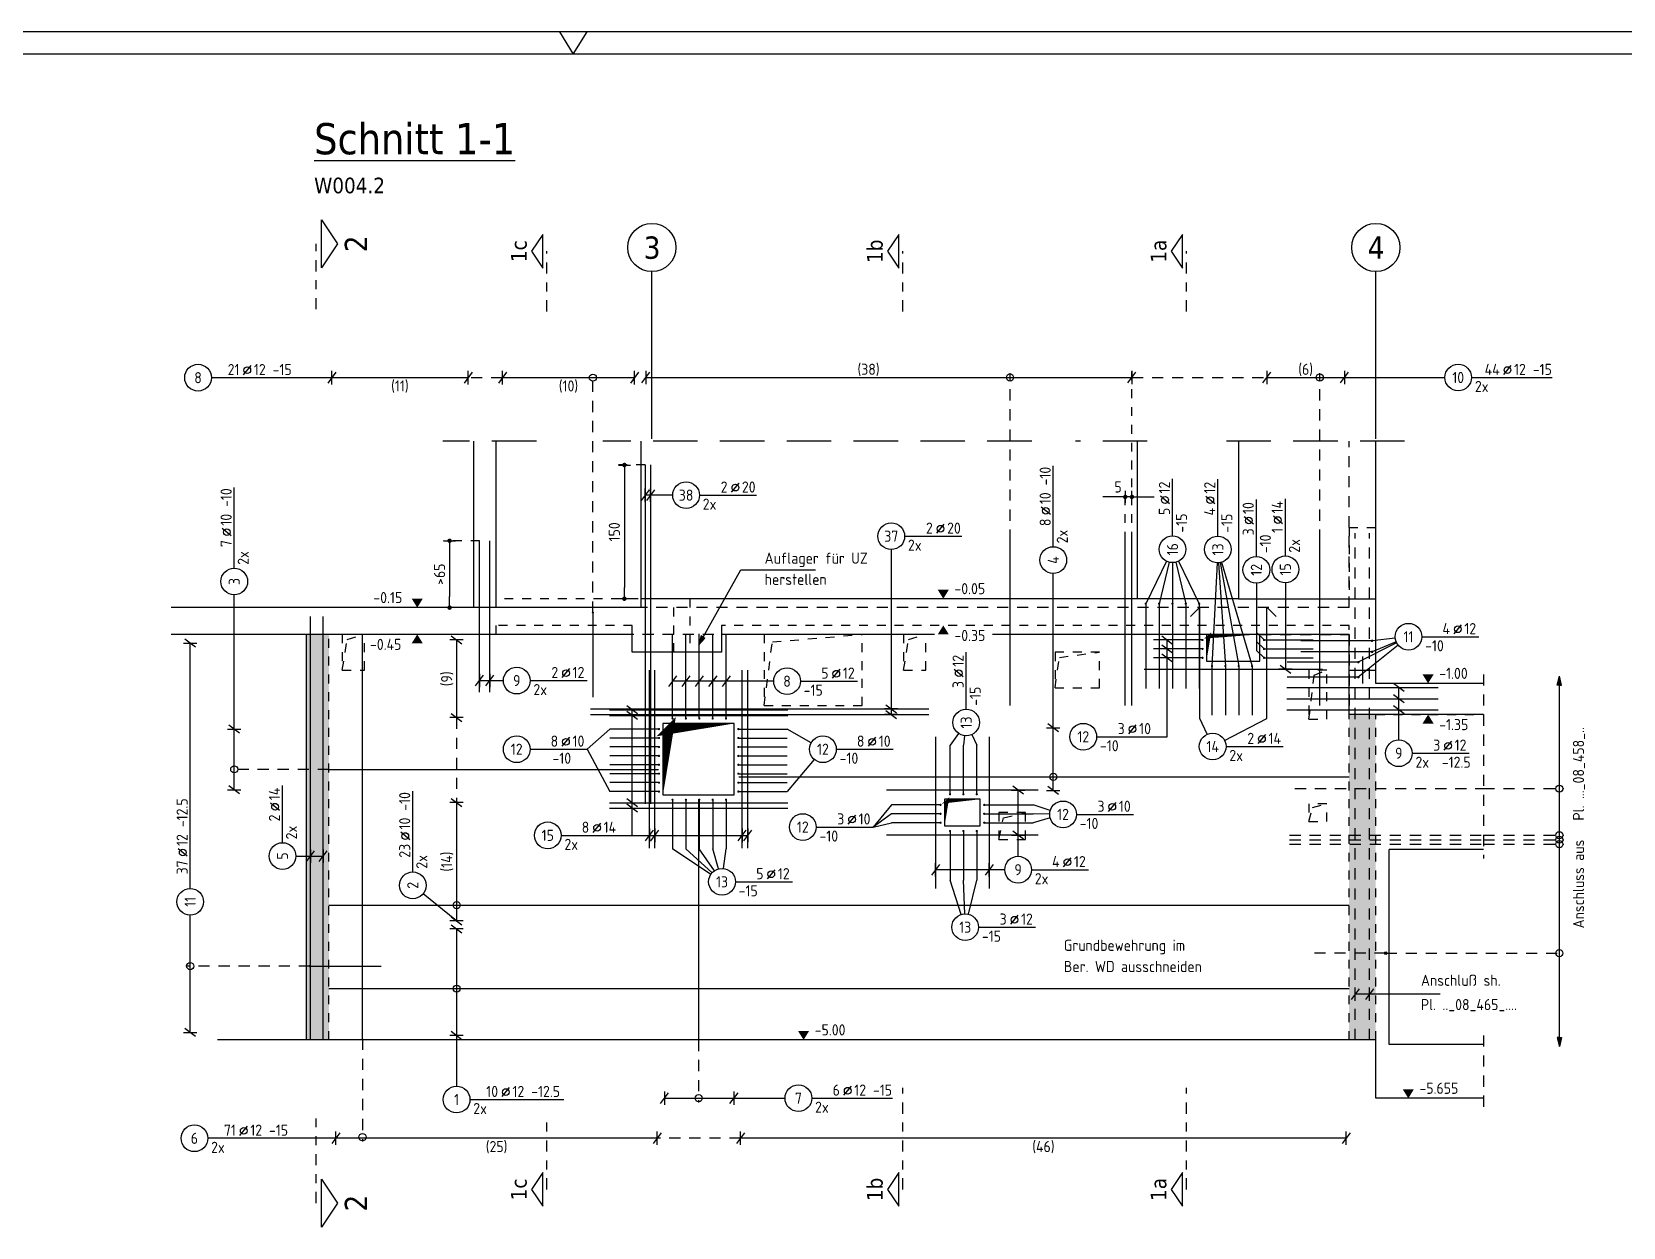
# Model space of a CAD drawing. Extents: x 40 to 141, y 46 to 89.
# Drawn here: x 63.6 to 81.46, y 74.69 to 88.1 of the extents above; entities that cross this region are included whole.
import ezdxf
from ezdxf.enums import TextEntityAlignment as Align

# ---------------------------------------------------------------- set-up
doc = ezdxf.new("R2010")
doc.units = 0
doc.header["$LTSCALE"] = 0.5
for name, pattern in [('AUSGEZOGEN', [1000.01, 1000, 0.01]), ('DASHDOTSMALL', [1.05, 0.5, -0.25, 0.05, -0.25]), ('DASHEDX2', [1.5, 1, -0.5]), ('DOT', [0.175, 0.05, -0.125]), ('HIDDEN', [0.375, 0.25, -0.125]), ('HIDDEN2', [0.187, 0.125, -0.062]), ('HIDDEN4', [0.12, 0.02, -0.1]), ('PUNKT', [0.175, 0.05, -0.125]), ('STRICHPUNKT2', [0.55, 0.25, -0.125, 0.05, -0.125]), ('VERDECKT', [0.375, 0.25, -0.125])]:
    doc.linetypes.add(name, pattern=pattern)
for name, color, linetype in [('ACHSEN', 7, 'Continuous'), ('AFB', 7, 'Continuous'), ('AFU', 7, 'Continuous'), ('BETON', 7, 'Continuous'), ('DRUEBER', 7, 'Continuous'), ('grau_dunkel', 7, 'Continuous'), ('grau_mittel', 7, 'Continuous'), ('HILFE', 7, 'Continuous'), ('koten', 7, 'Continuous'), ('MASSE', 7, 'Continuous'), ('RAHMEN', 7, 'Continuous'), ('RND', 7, 'Continuous'), ('SCHNITTE', 7, 'Continuous'), ('SFP_Achsen', 7, 'Continuous'), ('TEXT', 7, 'Continuous'), ('VERDECKT', 7, 'Continuous'), ('WBZ', 7, 'Continuous')]:
    doc.layers.add(name, color=color, linetype=linetype)
doc.styles.add('helv', font='tahoma.ttf')
doc.styles.add('txt', font='isocp.shx')
doc.linetypes.add('AFU_50K', pattern='A,0.15,["/",Standard,S=0.2,R=0,X=-0.01,Y=-0.1],0.07,["/",Standard,S=0.2,R=0,X=-0.01,Y=-0.1],0.15', length=0.37)
doc.linetypes.add('AFU_50L', pattern='A,0.75,["/",Standard,S=0.2,R=0,X=-0.01,Y=-0.1],0.07,["/",Standard,S=0.2,R=0,X=-0.01,Y=-0.1],0.75', length=1.57)
doc.linetypes.add('AFU_50M', pattern='A,0.45,["/",Standard,S=0.2,R=0,X=-0.01,Y=-0.1],0.07,["/",Standard,S=0.2,R=0,X=-0.01,Y=-0.1],0.45', length=0.97)
doc.dimstyles.new('DOT_I', dxfattribs={"dimscale": 0.5, "dimtxt": 0.25, "dimasz": 0.25, "dimexe": 0.1, "dimexo": 0.3, "dimgap": 0.1, "dimtad": 1, "dimdec": 3, "dimzin": 3, "dimtxsty": 'txt', "dimblk": 'DOT', "dimblk1": 'DOT', "dimblk2": 'DOT', "dimsah": 1, "dimcen": 0.1, "dimse1": 1, "dimse2": 1, "dimazin": 0, "dimtfac": 1, "dimtdec": 4, "dimtix": 1, "dimtmove": 2, "dimatfit": 3, "dimfxl": 0, "dimtvp": 1, "dimtolj": 1, "dimtzin": 0, "dimarcsym": 0})

# ---------------------------------------------------------------- blocks, each defined once
blk = doc.blocks.new('DINA0')
at = {"layer": 'RAHMEN'}
blk.add_line((118.9, 84.1), (0, 84.1), dxfattribs=at)
at = {"layer": 'RAHMEN', "color": 7, "linetype": 'Continuous'}
for p, q in [((59.14, 84.1), (59.45, 83.6)), ((59.45, 83.6), (59.76, 84.1))]:
    blk.add_line(p, q, dxfattribs=at)
at = {"layer": 'RAHMEN', "color": 5}
blk.add_line((118.4, 83.6), (2, 83.6), dxfattribs=at)
blk = doc.blocks.new('OKRD_O')
at = {"color": 0, "linetype": 'ByBlock'}
blk.add_solid([(-0.125, 0.202), (0.125, 0.202), (0, 0)], dxfattribs=at)
at = {"color": 0, "linetype": 'ByBlock', "style": 'txt'}
blk.add_attdef('OKRD', (0.25, 0.1), '', height=0.25, dxfattribs=at)
blk = doc.blocks.new('OKRD_U')
at = {"color": 0, "linetype": 'ByBlock'}
blk.add_solid([(-0.125, -0.202), (0.125, -0.202), (0, 0)], dxfattribs=at)
at = {"color": 0, "linetype": 'ByBlock', "style": 'txt'}
blk.add_attdef('OKRD', (0.25, -0.35), '', height=0.25, dxfattribs=at)
blk = doc.blocks.new('lei_gre')
at = {"layer": 'RND', "color": 7, "linetype": 'Continuous'}
for p, q in [((-0.09, -0.12), (0.09, 0.12)), ((0, 0.15), (0, -0.15))]:
    blk.add_line(p, q, dxfattribs=at)
blk = doc.blocks.new('Pfeillinie')
at = {"layer": 'TEXT', "linetype": 'Continuous'}
blk.add_hatch(color=7, dxfattribs=at).paths.add_polyline_path([(0, 0), (-0.8, 0.2), (-0.8, 0), (-0.8, -0.2)])
at = {"layer": 'TEXT', "color": 7, "linetype": 'Continuous'}
for p, q in [((-0.8, 0), (-0.8, 0.2)), ((-0.8, 0.2), (0, 0)), ((-0.8, 0), (-0.8, -0.2)), ((-0.8, -0.2), (0, 0))]:
    blk.add_line(p, q, dxfattribs=at)
blk = doc.blocks.new('RND_LEI')
at = {"layer": 'RND', "color": 7, "linetype": 'Continuous'}
blk.add_line((1.022, 0.066), (1.19, 0.27), dxfattribs=at)
for centre, radius in [((0, 0), 0.3), ((1.106, 0.168), 0.075)]:
    blk.add_circle(centre, radius, dxfattribs=at)
at = {"layer": 'RND', "color": 7, "linetype": 'Continuous', "style": 'txt'}
blk.add_attdef('POSL', text='', height=0.25, dxfattribs=at).set_placement((0, 0), align=Align.MIDDLE)
blk.add_attdef('ANZ', text='', height=0.25, dxfattribs=at).set_placement((0.931, 0.057), align=Align.RIGHT)
for tag, p in [('DUM', (1.253, 0.057)), ('ABSTD', (1.674, 0.057)), ('POSTXT', (0.374, -0.327))]:
    blk.add_attdef(tag, p, '', height=0.25, dxfattribs=at)
blk = doc.blocks.new('DOT')
at = {"layer": 'MASSE', "color": 7, "linetype": 'Continuous'}
for p, q in [((0, 0), (-1, 0)), ((0, 0.54), (0, -0.54))]:
    blk.add_line(p, q, dxfattribs=at)
at = {"layer": 'MASSE', "color": 7, "linetype": 'Continuous', "const_width": 0.2}
blk.add_lwpolyline([(-0.1, 0, 1), (0.1, 0, 1)], format="xyb", close=True, dxfattribs=at)
blk = doc.blocks.new('*D22')
at = {"layer": 'DEFPOINTS', "color": 0, "linetype": 'AUSGEZOGEN', "transparency": 16777216}
for p in [(68.293, 82.394), (68.293, 81.644), (68.293, 81.644)]:
    blk.add_point(p, dxfattribs=at)
at = {"layer": 'MASSE', "color": 0, "linetype": 'AUSGEZOGEN', "lineweight": -2, "transparency": 16777216}
blk.add_line((68.293, 82.269), (68.293, 81.769), dxfattribs=at)
at = {"layer": 'MASSE', "color": 0, "linetype": 'AUSGEZOGEN', "lineweight": -2, "transparency": 16777216, "xscale": 0.125, "yscale": 0.125, "zscale": 0.125}
for p, rotation in [((68.293, 82.394), 90), ((68.293, 81.644), 270)]:
    blk.add_blockref('DOT', p, dxfattribs=dict(at, rotation=rotation))
at = {"layer": 'MASSE', "color": 0, "linetype": 'AUSGEZOGEN', "transparency": 16777216, "insert": (68.18, 82.019), "char_height": 0.125, "attachment_point": 5, "rotation": 90, "style": 'txt'}
blk.add_mtext('\\A1;>65', dxfattribs=at)
blk = doc.blocks.new('SCHN-2')
at = {"layer": 'SCHNITTE', "color": 6, "linetype": 'Continuous'}
blk.add_lwpolyline([(0.378, 0.088), (0, 0.34), (-0.378, 0.088)], close=True, dxfattribs=at)
at = {"layer": 'SCHNITTE', "color": 1, "linetype": 'DASHDOTSMALL', "style": 'helv'}
blk.add_attdef('SCHN-2', text='', height=0.35, dxfattribs=at).set_placement((0, 0.45), align=Align.CENTER)
blk = doc.blocks.new('*D38')
at = {"layer": 'DEFPOINTS', "color": 0, "linetype": 'AUSGEZOGEN', "transparency": 16777216}
for p in [(75.876, 82.886), (75.876, 82.886), (75.951, 82.886)]:
    blk.add_point(p, dxfattribs=at)
at = {"layer": 'MASSE', "color": 0, "linetype": 'AUSGEZOGEN', "lineweight": -2, "transparency": 16777216}
for p, q in [((75.751, 82.886), (75.626, 82.886)), ((75.951, 82.886), (75.876, 82.886)), ((76.076, 82.886), (76.201, 82.886))]:
    blk.add_line(p, q, dxfattribs=at)
at = {"layer": 'MASSE', "color": 0, "linetype": 'AUSGEZOGEN', "lineweight": -2, "transparency": 16777216, "xscale": 0.125, "yscale": 0.125, "zscale": 0.125}
blk.add_blockref('DOT', (75.876, 82.886), dxfattribs=at)
at = {"layer": 'MASSE', "color": 0, "linetype": 'AUSGEZOGEN', "lineweight": -2, "transparency": 16777216, "xscale": 0.125, "yscale": 0.125, "zscale": 0.125, "rotation": 180}
blk.add_blockref('DOT', (75.951, 82.886), dxfattribs=at)
at = {"layer": 'MASSE', "color": 0, "linetype": 'AUSGEZOGEN', "transparency": 16777216, "insert": (75.796, 82.998), "char_height": 0.125, "attachment_point": 5, "style": 'txt'}
blk.add_mtext('\\A1;5', dxfattribs=at)
blk = doc.blocks.new('SCHN-1')
at = {"layer": 'SCHNITTE', "color": 5, "linetype": 'Continuous'}
blk.add_lwpolyline([(0.54, 0.125), (0, 0.485), (-0.54, 0.125)], close=True, dxfattribs=at)
at = {"layer": 'SCHNITTE', "color": 6, "linetype": 'Continuous', "style": 'helv'}
blk.add_attdef('SCHN-1', text='', height=0.5, dxfattribs=at).set_placement((0, 0.635), align=Align.CENTER)
blk = doc.blocks.new('*D65')
at = {"layer": 'DEFPOINTS', "color": 0, "linetype": 'AUSGEZOGEN', "transparency": 16777216}
for p in [(70.255, 83.244), (70.255, 81.744), (70.255, 81.744)]:
    blk.add_point(p, dxfattribs=at)
at = {"layer": 'MASSE', "color": 0, "linetype": 'AUSGEZOGEN', "lineweight": -2, "transparency": 16777216}
blk.add_line((70.255, 83.119), (70.255, 81.869), dxfattribs=at)
at = {"layer": 'MASSE', "color": 0, "linetype": 'AUSGEZOGEN', "lineweight": -2, "transparency": 16777216, "xscale": 0.125, "yscale": 0.125, "zscale": 0.125}
for p, rotation in [((70.255, 83.244), 90), ((70.255, 81.744), 270)]:
    blk.add_blockref('DOT', p, dxfattribs=dict(at, rotation=rotation))
at = {"layer": 'MASSE', "color": 0, "linetype": 'AUSGEZOGEN', "transparency": 16777216, "insert": (70.142, 82.494), "char_height": 0.125, "attachment_point": 5, "rotation": 90, "style": 'txt'}
blk.add_mtext('\\A1;150', dxfattribs=at)

msp = doc.modelspace()

# ---------------------------------------------------------------- linework, layer by layer
at = {"layer": 'ACHSEN', "color": 140, "linetype": 'AUSGEZOGEN'}
for p, q in [((70.5632, 83.5367), (70.5632, 85.4135)), ((78.6882, 83.5367), (78.6882, 85.4135))]:
    msp.add_line(p, q, dxfattribs=at)
at = {"layer": 'AFB', "color": 1, "linetype": 'AUSGEZOGEN'}
msp.add_line((78.5382, 81.0943), (78.5382, 80.7943), dxfattribs=at)
at = {"layer": 'AFU', "color": 8, "linetype": 'AFU_50K'}
msp.add_line((68.8132, 81.6443), (68.5632, 81.6443), dxfattribs=at)
at = {"layer": 'AFU', "color": 8, "linetype": 'AFU_50L'}
for p, q in [((76.0132, 81.7443), (70.4382, 81.7443)), ((77.1482, 81.7443), (78.6882, 81.7443)), ((70.3432, 81.3443), (66.6882, 81.3443)), ((70.3432, 81.1443), (70.3432, 81.3443)), ((71.3432, 81.3443), (71.3432, 81.1443)), ((73.7221, 81.3443), (71.3432, 81.3443)), ((76.7881, 81.3443), (74.3859, 81.3443)), ((78.3882, 81.3443), (77.3881, 81.3443)), ((78.3882, 80.4443), (78.3882, 81.3443)), ((71.3432, 81.1443), (70.3432, 81.1443)), ((79.8958, 80.4443), (78.3882, 80.4443)), ((78.6882, 76.7943), (66.6882, 76.7943)), ((78.6882, 76.1393), (78.6882, 76.7943)), ((79.8958, 76.1393), (78.6882, 76.1393))]:
    msp.add_line(p, q, dxfattribs=at)
at = {"layer": 'AFU', "color": 8, "linetype": 'AFU_50M'}
msp.add_line((78.3882, 80.9443), (78.6882, 80.9443), dxfattribs=at)
at = {"layer": 'BETON', "color": 6, "linetype": 'AUSGEZOGEN'}
for p, q in [((68.5632, 83.5115), (68.5632, 81.6443)), ((68.8132, 83.5115), (68.8132, 81.6443)), ((70.4382, 83.5115), (70.4382, 81.6443)), ((76.0132, 81.7443), (76.0132, 83.5115)), ((77.1482, 83.5115), (77.1482, 81.7443)), ((78.6882, 80.7943), (78.6882, 83.5115)), ((68.5632, 81.6443), (65.1668, 81.6443)), ((70.4382, 81.6443), (68.8132, 81.6443)), ((77.1482, 81.7443), (76.0132, 81.7443)), ((66.6882, 81.3443), (65.1668, 81.3443)), ((66.6882, 76.7943), (66.6882, 81.3443)), ((79.8958, 80.7943), (78.6882, 80.7943)), ((78.8382, 76.7443), (78.8382, 78.9293)), ((79.8958, 78.9293), (78.8382, 78.9293)), ((66.6882, 76.7943), (65.6882, 76.7943)), ((79.8958, 76.7443), (78.8382, 76.7443))]:
    msp.add_line(p, q, dxfattribs=at)
for points in [[(76.7881, 81.3443), (76.7881, 81.0443), (77.3881, 81.0443), (77.3881, 81.3443)], [(70.6881, 80.3443), (70.6881, 79.5443), (71.4881, 79.5443), (71.4881, 80.3443)], [(73.8482, 79.4943), (73.8482, 79.1943), (74.2482, 79.1943), (74.2482, 79.4943)]]:
    msp.add_lwpolyline(points, close=True, dxfattribs=at)
at = {"layer": 'DRUEBER', "color": 7, "linetype": 'PUNKT'}
for p, q in [((78.3882, 82.5443), (78.3882, 81.7443)), ((70.8082, 81.7443), (68.8132, 81.7443)), ((76.0132, 81.7443), (70.9882, 81.7443)), ((70.3432, 81.4443), (68.8132, 81.4443)), ((78.3882, 81.4443), (71.3432, 81.4443)), ((78.3882, 76.7943), (78.3882, 81.4443)), ((66.9382, 76.7943), (66.9382, 81.3443)), ((78.6882, 76.7943), (78.6882, 80.4443))]:
    msp.add_line(p, q, dxfattribs=at)
at = {"layer": 'DRUEBER', "color": 7, "linetype": 'DOT'}
for p, q in [((78.3882, 82.5443), (78.6882, 82.5443)), ((70.8082, 81.1443), (70.8082, 81.7443)), ((70.9882, 81.7443), (70.9882, 81.1443)), ((77.1482, 81.7443), (78.3882, 81.7443)), ((68.8132, 81.4443), (68.8132, 81.3443)), ((70.3432, 81.1443), (70.3432, 81.4443)), ((71.3432, 81.4443), (71.3432, 81.1443)), ((68.8132, 81.3443), (66.9382, 81.3443)), ((70.8082, 81.1443), (70.3432, 81.1443)), ((71.3432, 81.1443), (70.9882, 81.1443)), ((78.6882, 80.4443), (79.8958, 80.4443))]:
    msp.add_line(p, q, dxfattribs=at)
at = {"layer": 'grau_dunkel', "color": 21}
for points in [[(76.7881, 81.0443, 0, 0.0489, 0), (76.8125, 81.3423, 0, 0, 0), (76.789, 81.3216, 0.0456, 0, 0), (77.3881, 81.3443, 0, 0, 0)], [(70.6881, 79.5443, 0, 0.1305, 0), (70.7532, 80.339, 0, 0, 0), (70.6935, 80.2793, 0.1305, 0, 0), (71.4881, 80.3443, 0, 0, 0)], [(73.8482, 79.1943, 0, 0.0489, 0), (73.8725, 79.4923, 0, 0, 0), (73.849, 79.4716, 0.0456, 0, 0), (74.2482, 79.4943, 0, 0, 0)]]:
    msp.add_lwpolyline(points, format="xyseb", dxfattribs=at)
at = {"layer": 'grau_mittel', "color": 61}
for points in [[(66.6882, 81.3443), (66.9382, 81.3443), (66.6882, 76.7943), (66.9382, 76.7943)], [(78.3882, 80.4443), (78.6882, 80.4443), (78.3882, 76.7943), (78.6882, 76.7943)]]:
    msp.add_solid(points, dxfattribs=at)
at = {"layer": 'HILFE', "color": 102, "linetype": 'DASHEDX2'}
for p, q in [((69.2674, 83.5115), (68.2159, 83.5115)), ((74.8264, 83.5115), (70.0147, 83.5115)), ((76.1238, 83.5115), (75.3189, 83.5115)), ((79.0111, 83.5115), (76.9542, 83.5115))]:
    msp.add_line(p, q, dxfattribs=at)
at = {"layer": 'HILFE', "color": 102, "linetype": 'HIDDEN'}
for p, q in [((79.8958, 80.8943), (79.8958, 78.8293)), ((79.8958, 76.8443), (79.8958, 76.0393))]:
    msp.add_line(p, q, dxfattribs=at)
at = {"layer": 'HILFE', "color": 102, "linetype": 'AUSGEZOGEN'}
msp.add_line((79.4103, 77.3076), (78.4582, 77.3076), dxfattribs=at)
at = {"layer": 'MASSE', "color": 7, "linetype": 'HIDDEN4'}
for p, q in [((70.4867, 83.2443), (70.1872, 83.2443)), ((68.6301, 82.3943), (68.2255, 82.3943))]:
    msp.add_line(p, q, dxfattribs=at)
at = {"layer": 'RND', "color": 7, "linetype": 'HIDDEN4'}
for p, q in [((75.9514, 82.3943), (75.9514, 84.332)), ((75.8758, 82.3943), (75.8758, 82.9022))]:
    msp.add_line(p, q, dxfattribs=at)
at = {"layer": 'RND', "color": 7, "linetype": 'AUSGEZOGEN'}
for p, q in [((66.6549, 84.2238), (65.6199, 84.2238)), ((66.9706, 84.2238), (66.6549, 84.2238)), ((68.4999, 84.2238), (66.9706, 84.2238)), ((70.3693, 84.2238), (68.8851, 84.2238)), ((70.497, 84.2257), (75.9514, 84.2257)), ((77.4652, 84.2257), (78.3364, 84.2257)), ((78.3364, 84.2257), (79.463, 84.2257)), ((79.763, 84.2257), (80.6692, 84.2257)), ((75.0685, 82.3277), (75.0685, 83.2339)), ((76.4063, 82.4486), (76.4063, 83.0886)), ((76.9148, 82.4468), (76.9148, 83.0868)), ((65.8761, 82.087), (65.8761, 82.9932)), ((71.0971, 82.906), (71.7371, 82.906)), ((77.3475, 82.2182), (77.3475, 82.8582)), ((77.6733, 82.2233), (77.6733, 82.8633)), ((73.4004, 82.4451), (74.0404, 82.4451)), ((75.0685, 80.295), (75.0685, 82.0277)), ((65.8761, 80.2818), (65.8761, 81.787)), ((68.3719, 81.2812), (68.3719, 80.4101)), ((79.205, 81.3174), (79.845, 81.3174)), ((65.3821, 78.4939), (65.3821, 81.2448)), ((74.0911, 80.5052), (74.0911, 81.1452)), ((69.1968, 80.8255), (69.8368, 80.8255)), ((72.2304, 80.8187), (72.8704, 80.8187)), ((65.8761, 79.5983), (65.8761, 80.2818)), ((75.0685, 79.5921), (75.0685, 80.295)), ((75.5553, 80.1956), (76.3453, 80.1956)), ((69.1962, 80.0553), (69.8362, 80.0553)), ((72.6332, 80.0553), (73.2732, 80.0553)), ((77.0074, 80.0864), (77.6474, 80.0864)), ((79.0961, 80.0105), (79.7361, 80.0105)), ((66.4179, 79.0072), (66.4179, 79.6472)), ((67.88, 78.6785), (67.88, 79.5848)), ((68.3719, 79.4587), (68.3719, 78.131)), ((75.3279, 79.3244), (75.9679, 79.3244)), ((72.4071, 79.1825), (73.0471, 79.1825)), ((69.5449, 79.0893), (70.1849, 79.0893)), ((74.8237, 78.7039), (75.4637, 78.7039)), ((68.3719, 78.131), (67.9967, 78.4342)), ((71.5006, 78.5684), (72.1406, 78.5684)), ((65.3821, 76.8785), (65.3821, 78.1939)), ((74.2299, 78.0588), (74.8699, 78.0588)), ((68.3719, 78.0405), (68.3719, 76.8457)), ((68.3719, 76.8457), (68.3719, 76.2751)), ((68.5219, 76.1251), (69.5744, 76.1251)), ((70.7035, 76.1405), (71.485, 76.1405)), ((71.485, 76.1405), (72.0579, 76.1405)), ((72.3579, 76.1405), (73.2641, 76.1405)), ((66.6144, 75.6906), (65.5794, 75.6906)), ((67.0169, 75.6906), (66.6144, 75.6906)), ((70.6243, 75.6906), (67.0169, 75.6906)), ((78.3567, 75.6906), (71.5586, 75.6906))]:
    msp.add_line(p, q, dxfattribs=at)
at = {"layer": 'RND', "color": 7, "linetype": 'VERDECKT'}
for p, q in [((68.8851, 84.2238), (68.4999, 84.2238)), ((75.9514, 84.2257), (77.4652, 84.2257)), ((68.3719, 80.4101), (68.3719, 79.4587)), ((71.5586, 75.6906), (70.6243, 75.6906))]:
    msp.add_line(p, q, dxfattribs=at)
at = {"layer": 'RND', "color": 102, "linetype": 'VERDECKT'}
for p, q in [((69.9009, 81.5882), (69.9009, 84.2738)), ((74.5828, 82.3943), (74.5828, 84.2757)), ((78.0592, 82.3943), (78.0592, 84.2757)), ((66.9382, 79.8296), (65.8261, 79.8296)), ((79.8958, 79.6133), (80.798, 79.6133)), ((79.8958, 79.0905), (80.798, 79.0905)), ((79.8958, 79.0405), (80.798, 79.0405)), ((79.8958, 78.9905), (80.798, 78.9905)), ((78.7995, 77.7678), (80.798, 77.7678)), ((66.725, 77.6222), (65.3321, 77.6222)), ((67.3157, 76.8071), (67.3157, 75.6533)), ((71.0881, 76.7943), (71.0881, 76.0905))]:
    msp.add_line(p, q, dxfattribs=at)
at = {"layer": 'RND', "color": 102, "linetype": 'AUSGEZOGEN'}
for p, q in [((70.7971, 82.906), (70.4867, 82.906)), ((73.2504, 82.2951), (73.2504, 80.4458)), ((76.3401, 82.1641), (76.1057, 81.6882)), ((76.4724, 82.164), (76.7057, 81.6882)), ((76.3704, 82.153), (76.2557, 81.6882)), ((76.4062, 82.1486), (76.4057, 81.6882)), ((76.442, 82.1529), (76.5557, 81.6882)), ((76.9073, 82.147), (76.8496, 80.9882)), ((76.9245, 82.1471), (76.9996, 80.9882)), ((76.9413, 82.1491), (77.1496, 80.9882)), ((76.9571, 82.1529), (77.2996, 80.9882)), ((77.3475, 81.9182), (77.3475, 81.1641)), ((77.6733, 81.9233), (77.6733, 80.9541)), ((76.3453, 80.1956), (76.3453, 81.2809)), ((77.3475, 81.3641), (77.4334, 81.2809)), ((77.3475, 81.2641), (77.4334, 81.1809)), ((78.906, 81.301), (78.6458, 81.2723)), ((77.3475, 81.1641), (77.4334, 81.0809)), ((78.9212, 81.2496), (78.492, 81.0321)), ((78.9383, 81.2232), (78.492, 80.8633)), ((78.9165, 81.2598), (78.6458, 81.1473)), ((68.6301, 80.8255), (68.8968, 80.8255)), ((71.9304, 80.8187), (70.7956, 80.8187)), ((78.9461, 80.1605), (78.9461, 80.7468)), ((70.3432, 79.0893), (70.3432, 80.4959)), ((76.7944, 80.2226), (76.7128, 80.399)), ((76.9908, 80.1552), (77.4635, 80.399)), ((70.0929, 80.2809), (69.8362, 80.0553)), ((72.3526, 80.129), (72.0834, 80.2809)), ((74.0041, 80.2331), (73.9096, 80.1005)), ((74.0727, 80.2064), (74.0596, 80.1005)), ((74.1544, 80.2192), (74.2096, 80.1005)), ((69.8362, 80.0553), (70.0929, 79.5809)), ((72.3865, 79.9406), (72.0834, 79.5809)), ((74.6737, 78.8539), (74.6737, 79.5963)), ((73.2529, 79.4309), (73.0471, 79.1825)), ((73.2529, 79.3309), (73.0471, 79.1825)), ((75.035, 79.3699), (74.8434, 79.4309)), ((75.028, 79.3273), (74.8434, 79.3309)), ((73.0471, 79.1825), (73.2529, 79.2309)), ((75.0335, 79.284), (74.8434, 79.2309)), ((69.5449, 79.0893), (71.6397, 79.0893)), ((66.5679, 78.8572), (66.8738, 78.8572)), ((71.2257, 78.6516), (70.7956, 78.9382)), ((71.2398, 78.6695), (70.9456, 78.9382)), ((71.2654, 78.6919), (71.0956, 78.9382)), ((71.3096, 78.7127), (71.2456, 78.9382)), ((71.3687, 78.7173), (71.3956, 78.9382)), ((74.5237, 78.7039), (73.7462, 78.7039)), ((74.0339, 78.2016), (73.9096, 78.5882)), ((74.0741, 78.2087), (74.0596, 78.5882)), ((74.1156, 78.2045), (74.2096, 78.5882))]:
    msp.add_line(p, q, dxfattribs=at)
at = {"layer": 'RND', "color": 1, "linetype": 'HIDDEN'}
for p, q in [((78.4582, 76.7943), (78.4582, 82.4779)), ((78.6181, 76.7943), (78.6181, 82.4779))]:
    msp.add_line(p, q, dxfattribs=at)
at = {"layer": 'RND', "color": 1, "linetype": 'AUSGEZOGEN'}
for points in [[(70.4867, 83.2443), (70.4867, 79.4443)], [(70.5493, 83.2443), (70.5493, 79.4443)], [(68.6301, 80.6943), (68.6301, 82.3943)], [(68.7462, 80.6943), (68.7462, 82.3943)], [(74.5828, 80.5443), (74.5828, 82.3943)], [(75.8758, 80.5443), (75.8758, 82.3943)], [(75.9514, 80.5443), (75.9514, 82.3943)], [(78.0592, 80.5443), (78.0592, 82.3943)], [(76.1057, 81.6882), (76.1057, 80.7382)], [(76.2557, 81.6882), (76.2557, 80.7382)], [(76.4057, 81.6882), (76.4057, 80.7382)], [(76.5557, 81.6882), (76.5557, 80.7382)], [(76.7128, 80.399), (76.7128, 81.649), (76.6068, 81.5429)], [(76.7057, 81.6882), (76.7057, 80.7382)], [(77.4635, 80.399), (77.4635, 81.649), (77.5695, 81.5429)], [(66.7324, 76.7943), (66.7324, 81.5443)], [(66.8738, 76.7943), (66.8738, 81.5443)], [(69.9009, 81.5882), (69.9009, 80.6382)], [(67.3157, 76.7943), (67.3157, 81.3443)], [(70.7956, 80.4005), (70.7956, 81.3505)], [(70.9456, 80.4005), (70.9456, 81.3505)], [(71.0956, 80.4005), (71.0956, 81.3505)], [(71.2456, 80.4005), (71.2456, 81.3505)], [(71.3956, 80.4005), (71.3956, 81.3505)], [(76.7429, 81.2809), (76.1929, 81.2809)], [(77.4334, 81.2809), (77.9834, 81.2809)], [(78.6458, 81.2723), (77.8458, 81.2723)], [(76.7429, 81.1809), (76.1929, 81.1809)], [(77.4334, 81.1809), (77.9834, 81.1809)], [(78.6458, 81.1473), (77.8458, 81.1473)], [(70.5366, 78.9443), (70.5366, 80.9443)], [(70.5979, 78.9443), (70.5979, 80.9443)], [(71.5783, 78.9443), (71.5783, 80.9443)], [(71.6397, 78.9443), (71.6397, 80.9443)], [(76.0881, 80.9541), (78.0881, 80.9541)], [(76.7429, 81.0809), (76.1929, 81.0809)], [(76.8496, 80.9882), (76.8496, 80.4382)], [(76.9996, 80.9882), (76.9996, 80.4382)], [(77.1496, 80.9882), (77.1496, 80.4382)], [(77.2996, 80.9882), (77.2996, 80.4382)], [(77.4334, 81.0809), (77.9834, 81.0809)], [(78.492, 81.0321), (77.692, 81.0321)], [(77.6882, 80.7468), (79.3882, 80.7468)], [(78.492, 80.8633), (77.692, 80.8633)], [(77.6882, 80.6218), (79.3882, 80.6218)], [(69.8732, 80.5071), (73.6732, 80.5071)], [(69.8732, 80.4458), (73.6732, 80.4458)], [(70.0881, 80.4959), (72.0881, 80.4959)], [(70.0881, 80.4345), (72.0881, 80.4345)], [(77.6882, 80.4968), (79.3882, 80.4968)], [(70.6429, 80.2809), (70.0929, 80.2809)], [(71.5334, 80.2809), (72.0834, 80.2809)], [(73.7462, 80.1943), (73.7462, 78.4943)], [(74.3501, 80.1943), (74.3501, 78.4943)], [(70.6429, 80.1809), (70.0929, 80.1809)], [(70.6429, 80.0809), (70.0929, 80.0809)], [(71.5334, 80.1809), (72.0834, 80.1809)], [(71.5334, 80.0809), (72.0834, 80.0809)], [(73.9096, 79.5505), (73.9096, 80.1005)], [(74.0596, 79.5505), (74.0596, 80.1005)], [(74.2096, 79.5505), (74.2096, 80.1005)], [(70.6429, 79.9809), (70.0929, 79.9809)], [(70.6429, 79.8809), (70.0929, 79.8809)], [(71.5334, 79.9809), (72.0834, 79.9809)], [(71.5334, 79.8809), (72.0834, 79.8809)], [(66.9382, 79.8296), (70.6382, 79.8296)], [(70.6429, 79.7809), (70.0929, 79.7809)], [(70.6429, 79.6809), (70.0929, 79.6809)], [(71.5334, 79.7809), (72.0834, 79.7809)], [(71.5334, 79.6809), (72.0834, 79.6809)], [(71.5382, 79.7464), (78.3882, 79.7464)], [(70.6429, 79.5809), (70.0929, 79.5809)], [(70.7956, 79.4882), (70.7956, 78.9382)], [(70.9456, 79.4882), (70.9456, 78.9382)], [(71.0881, 79.4943), (71.0881, 76.7943)], [(71.0956, 79.4882), (71.0956, 78.9382)], [(71.2456, 79.4882), (71.2456, 78.9382)], [(71.3956, 79.4882), (71.3956, 78.9382)], [(71.5334, 79.5809), (72.0834, 79.5809)], [(74.8982, 79.5963), (73.1982, 79.5963)], [(70.0881, 79.4541), (72.0881, 79.4541)], [(70.0881, 79.3928), (72.0881, 79.3928)], [(73.8029, 79.4309), (73.2529, 79.4309)], [(73.8029, 79.3309), (73.2529, 79.3309)], [(74.2934, 79.4309), (74.8434, 79.4309)], [(74.2934, 79.3309), (74.8434, 79.3309)], [(73.8029, 79.2309), (73.2529, 79.2309)], [(73.9096, 79.1382), (73.9096, 78.5882)], [(74.0596, 79.1382), (74.0596, 78.5882)], [(74.2096, 79.1382), (74.2096, 78.5882)], [(74.2934, 79.2309), (74.8434, 79.2309)], [(74.8982, 79.0924), (73.1982, 79.0924)], [(66.9382, 78.306), (78.3882, 78.306)], [(66.725, 77.6222), (67.525, 77.6222)], [(66.9382, 77.3698), (78.3882, 77.3698)]]:
    msp.add_lwpolyline(points, dxfattribs=at)
at = {"layer": 'RND', "color": 102, "linetype": 'AUSGEZOGEN'}
for points in [[(71.0886, 81.2274), (71.563, 82.0687), (72.3984, 82.0687)], [(80.748, 76.7197), (80.748, 80.8747)]]:
    msp.add_lwpolyline(points, dxfattribs=at)
at = {"layer": 'RND', "color": 7, "linetype": 'AUSGEZOGEN'}
for points, const_width in [([(76.112, 81.6882, 1), (76.0995, 81.6882, 1)], 0.0125), ([(76.262, 81.6882, 1), (76.2495, 81.6882, 1)], 0.0125), ([(76.412, 81.6882, 1), (76.3995, 81.6882, 1)], 0.0125), ([(76.562, 81.6882, 1), (76.5495, 81.6882, 1)], 0.0125), ([(76.712, 81.6882, 1), (76.6995, 81.6882, 1)], 0.0125), ([(69.9072, 81.5882, 1), (69.8947, 81.5882, 1)], 0.0125), ([(76.7491, 81.2809, -1), (76.7366, 81.2809, -1)], 0.0125), ([(77.4271, 81.2809, 1), (77.4396, 81.2809, 1)], 0.0125), ([(78.6528, 81.2723, 1), (78.6388, 81.2723, 1)], 0.014), ([(76.7491, 81.1809, -1), (76.7366, 81.1809, -1)], 0.0125), ([(76.7491, 81.0809, -1), (76.7366, 81.0809, -1)], 0.0125), ([(77.4271, 81.1809, 1), (77.4396, 81.1809, 1)], 0.0125), ([(77.4271, 81.0809, 1), (77.4396, 81.0809, 1)], 0.0125), ([(78.6528, 81.1473, 1), (78.6388, 81.1473, 1)], 0.014), ([(76.8433, 80.9882, -1), (76.8558, 80.9882, -1)], 0.0125), ([(76.9933, 80.9882, -1), (77.0058, 80.9882, -1)], 0.0125), ([(77.1433, 80.9882, -1), (77.1558, 80.9882, -1)], 0.0125), ([(77.2933, 80.9882, -1), (77.3058, 80.9882, -1)], 0.0125), ([(78.499, 81.0321, 1), (78.485, 81.0321, 1)], 0.014), ([(78.499, 80.8633, 1), (78.485, 80.8633, 1)], 0.014), ([(70.7893, 80.4005, 1), (70.8018, 80.4005, 1)], 0.0125), ([(70.9393, 80.4005, 1), (70.9518, 80.4005, 1)], 0.0125), ([(71.0893, 80.4005, 1), (71.1018, 80.4005, 1)], 0.0125), ([(71.2393, 80.4005, 1), (71.2518, 80.4005, 1)], 0.0125), ([(71.3893, 80.4005, 1), (71.4018, 80.4005, 1)], 0.0125), ([(70.6491, 80.2809, -1), (70.6366, 80.2809, -1)], 0.0125), ([(70.6491, 80.1809, -1), (70.6366, 80.1809, -1)], 0.0125), ([(71.5271, 80.2809, 1), (71.5396, 80.2809, 1)], 0.0125), ([(71.5271, 80.1809, 1), (71.5396, 80.1809, 1)], 0.0125), ([(70.6491, 80.0809, -1), (70.6366, 80.0809, -1)], 0.0125), ([(71.5271, 80.0809, 1), (71.5396, 80.0809, 1)], 0.0125), ([(70.6491, 79.9809, -1), (70.6366, 79.9809, -1)], 0.0125), ([(70.6491, 79.8809, -1), (70.6366, 79.8809, -1)], 0.0125), ([(71.5271, 79.9809, 1), (71.5396, 79.9809, 1)], 0.0125), ([(71.5271, 79.8809, 1), (71.5396, 79.8809, 1)], 0.0125), ([(70.6491, 79.7809, -1), (70.6366, 79.7809, -1)], 0.0125), ([(70.6491, 79.6809, -1), (70.6366, 79.6809, -1)], 0.0125), ([(71.5271, 79.7809, 1), (71.5396, 79.7809, 1)], 0.0125), ([(71.5271, 79.6809, 1), (71.5396, 79.6809, 1)], 0.0125), ([(70.6491, 79.5809, -1), (70.6366, 79.5809, -1)], 0.0125), ([(70.7893, 79.4882, -1), (70.8018, 79.4882, -1)], 0.0125), ([(70.9393, 79.4882, -1), (70.9518, 79.4882, -1)], 0.0125), ([(71.0893, 79.4882, -1), (71.1018, 79.4882, -1)], 0.0125), ([(71.2393, 79.4882, -1), (71.2518, 79.4882, -1)], 0.0125), ([(71.3893, 79.4882, -1), (71.4018, 79.4882, -1)], 0.0125), ([(71.5271, 79.5809, 1), (71.5396, 79.5809, 1)], 0.0125), ([(73.9034, 79.5505, 1), (73.9159, 79.5505, 1)], 0.0125), ([(74.0534, 79.5505, 1), (74.0659, 79.5505, 1)], 0.0125), ([(74.2034, 79.5505, 1), (74.2159, 79.5505, 1)], 0.0125), ([(73.8091, 79.4309, -1), (73.7966, 79.4309, -1)], 0.0125), ([(73.8091, 79.3309, -1), (73.7966, 79.3309, -1)], 0.0125), ([(74.2872, 79.4309, 1), (74.2997, 79.4309, 1)], 0.0125), ([(74.2872, 79.3309, 1), (74.2997, 79.3309, 1)], 0.0125), ([(73.8091, 79.2309, -1), (73.7966, 79.2309, -1)], 0.0125), ([(73.9034, 79.1382, -1), (73.9159, 79.1382, -1)], 0.0125), ([(74.0534, 79.1382, -1), (74.0659, 79.1382, -1)], 0.0125), ([(74.2034, 79.1382, -1), (74.2159, 79.1382, -1)], 0.0125), ([(74.2872, 79.2309, 1), (74.2997, 79.2309, 1)], 0.0125), ([(66.718, 77.6222, 1), (66.732, 77.6222, 1)], 0.014)]:
    msp.add_lwpolyline(points, format="xyb", close=True, dxfattribs=dict(at, const_width=const_width))
at = {"layer": 'RND', "color": 1, "linetype": 'HIDDEN'}
for points in [[(77.78, 79.6133), (79.8958, 79.6133)], [(77.7207, 79.0905), (79.8958, 79.0905)], [(77.7207, 79.0405), (79.8958, 79.0405)], [(77.7207, 78.9905), (79.8958, 78.9905)], [(78.7995, 77.7678), (77.8995, 77.7678)]]:
    msp.add_lwpolyline(points, dxfattribs=at)
at = {"layer": 'RND', "color": 7, "linetype": 'AUSGEZOGEN'}
for centre, radius in [((69.9009, 84.2238), 0.04), ((74.5828, 84.2257), 0.04), ((78.0592, 84.2257), 0.04), ((65.8761, 79.8296), 0.04), ((75.0685, 79.7464), 0.04), ((80.748, 79.6133), 0.04), ((80.748, 79.0905), 0.04), ((80.748, 79.0405), 0.04), ((80.748, 78.9905), 0.04), ((68.3719, 78.306), 0.04), ((78.7995, 77.7678), 0.014), ((80.748, 77.7678), 0.04), ((65.3821, 77.6222), 0.04), ((68.3719, 77.3698), 0.04), ((71.0881, 76.1405), 0.04), ((67.3157, 75.7033), 0.04)]:
    msp.add_circle(centre, radius, dxfattribs=at)
at = {"layer": 'SCHNITTE', "color": 5, "linetype": 'STRICHPUNKT2'}
for p, q in [((66.7941, 84.9917), (66.7941, 85.7254)), ((66.7941, 74.9636), (66.7941, 75.9134))]:
    msp.add_line(p, q, dxfattribs=at)
at = {"layer": 'SCHNITTE', "color": 6, "linetype": 'STRICHPUNKT2'}
for p, q in [((69.3828, 84.9673), (69.3828, 85.6424)), ((73.3785, 84.9673), (73.3785, 85.6424)), ((76.5626, 84.9673), (76.5626, 85.6424)), ((73.3785, 75.1168), (73.3785, 76.2579)), ((76.5626, 75.1168), (76.5626, 76.2579)), ((69.3828, 75.1168), (69.3828, 75.9471))]:
    msp.add_line(p, q, dxfattribs=at)
at = {"layer": 'SFP_Achsen', "color": 7, "linetype": 'AUSGEZOGEN'}
for centre in [(70.5632, 85.684), (78.6882, 85.684)]:
    msp.add_circle(centre, 0.2705, dxfattribs=at)
at = {"layer": 'VERDECKT', "color": 7, "linetype": 'HIDDEN'}
for p, q in [((78.3882, 81.6443), (78.3882, 83.5115)), ((78.3882, 81.6443), (70.4382, 81.6443)), ((73.7342, 81.3443), (66.6882, 81.3443)), ((76.7881, 81.3443), (74.3791, 81.3443)), ((77.3881, 81.3443), (78.3882, 81.3443))]:
    msp.add_line(p, q, dxfattribs=at)
at = {"layer": 'VERDECKT', "color": 7, "linetype": 'VERDECKT'}
for p in [(78.3882, 81.3443), (79.8958, 80.4443)]:
    msp.add_line(p, (78.3882, 80.4443), dxfattribs=at)
at = {"layer": 'WBZ', "color": 102, "linetype": 'HIDDEN2'}
for p, q in [((67.0882, 80.9443), (67.1453, 81.2859)), ((67.1453, 81.2859), (67.3382, 81.3443)), ((71.9153, 81.2587), (72.9232, 81.3443)), ((73.3882, 80.9443), (73.4452, 81.2859)), ((73.4452, 81.2859), (73.6382, 81.3443)), ((71.8232, 80.5443), (71.9153, 81.2587)), ((75.0882, 80.7443), (75.138, 81.0858)), ((75.138, 81.0858), (75.5882, 81.1443)), ((77.9952, 80.8859), (78.1381, 80.9443)), ((77.9381, 80.3943), (77.9952, 80.8859)), ((74.508, 79.2858), (74.7582, 79.3443)), ((77.9381, 79.2443), (77.978, 79.402)), ((77.978, 79.402), (78.1381, 79.4443)), ((74.4582, 79.0443), (74.508, 79.2858))]:
    msp.add_line(p, q, dxfattribs=at)
for points in [[(67.0882, 80.9443), (67.3382, 80.9443), (67.3382, 81.3443), (67.0882, 81.3443)], [(71.8232, 80.5443), (72.9232, 80.5443), (72.9232, 81.3443), (71.8232, 81.3443)], [(73.3882, 80.9443), (73.6382, 80.9443), (73.6382, 81.3443), (73.3882, 81.3443)], [(75.0882, 80.7443), (75.5882, 80.7443), (75.5882, 81.1443), (75.0882, 81.1443)], [(77.9381, 80.3943), (78.1381, 80.3943), (78.1381, 80.9443), (77.9381, 80.9443)], [(74.4582, 79.0443), (74.7582, 79.0443), (74.7582, 79.3443), (74.4582, 79.3443)], [(77.9381, 79.2443), (78.1381, 79.2443), (78.1381, 79.4443), (77.9381, 79.4443)]]:
    msp.add_lwpolyline(points, close=True, dxfattribs=at)

# ---------------------------------------------------------------- block references
at = {"layer": 'koten', "color": 7, "linetype": 'AUSGEZOGEN'}
ref = msp.add_blockref('OKRD_O', (67.93, 81.6443), dxfattribs=dict(at, xscale=-0.5, yscale=0.5, zscale=0.5))
ref.add_attrib('OKRD', '-0.15', (67.4373, 81.6943), dxfattribs={"layer": '0', "color": 0, "linetype": 'ByBlock', "height": 0.125, "style": 'txt'})
at = {"layer": 'koten', "color": 7, "linetype": 'AUSGEZOGEN', "xscale": 0.5, "yscale": 0.5, "zscale": 0.5}
for name, p, values in [('OKRD_O', (73.834, 81.7443), {'OKRD': '-0.05'}), ('OKRD_U', (73.834, 81.4443), {'OKRD': '-0.35'}), ('OKRD_O', (79.2751, 80.7943), {'OKRD': '-1.00'}), ('OKRD_O', (72.266, 76.7943), {'OKRD': '-5.00'}), ('OKRD_O', (79.053, 76.1393), {'OKRD': '-5.655'})]:
    msp.add_blockref(name, p, dxfattribs=at).add_auto_attribs(values)
at = {"layer": 'koten', "color": 7, "linetype": 'AUSGEZOGEN'}
ref = msp.add_blockref('OKRD_U', (67.93, 81.3443), dxfattribs=dict(at, xscale=-0.5, yscale=0.5, zscale=0.5))
ref.add_attrib('OKRD', '-0.45', (67.3998, 81.1693), dxfattribs={"layer": '0', "color": 0, "linetype": 'ByBlock', "height": 0.125, "style": 'txt'})
at = {"layer": 'koten', "color": 7, "linetype": 'HIDDEN', "xscale": 0.5, "yscale": 0.5, "zscale": 0.5}
msp.add_blockref('OKRD_U', (79.2751, 80.4443), dxfattribs=at).add_auto_attribs({'OKRD': '-1.35'})
at = {"layer": 'RAHMEN', "color": 7, "linetype": 'AUSGEZOGEN', "xscale": 0.5, "yscale": 0.5, "zscale": 0.5}
msp.add_blockref('DINA0', (39.9553, 46.0537), dxfattribs=at)
at = {"layer": 'RND', "color": 7, "linetype": 'AUSGEZOGEN', "xscale": 0.5, "yscale": 0.5, "zscale": 0.5}
for p, values in [((65.4699, 84.2238), {'POSL': '8', 'DUM': '12', 'ANZ': '21', 'ABSTD': '-15'}), ((79.613, 84.2257), {'POSL': '10', 'DUM': '12', 'ANZ': '44', 'ABSTD': '-15', 'POSTXT': '2x'}), ((70.9471, 82.906), {'POSL': '38', 'DUM': '20', 'ANZ': '2', 'POSTXT': '2x'}), ((73.2504, 82.4451), {'POSL': '37', 'DUM': '20', 'ANZ': '2', 'POSTXT': '2x'}), ((79.055, 81.3174), {'POSL': '11', 'DUM': '12', 'ANZ': '4', 'POSTXT': '-10'}), ((69.0468, 80.8255), {'POSL': '9', 'DUM': '12', 'ANZ': '2', 'POSTXT': '2x'}), ((72.0804, 80.8187), {'POSL': '8', 'DUM': '12', 'ANZ': '5', 'POSTXT': '-15'}), ((69.0462, 80.0553), {'POSL': '12', 'DUM': '10', 'ANZ': '8', 'POSTXT': '   -10'}), ((72.4832, 80.0553), {'POSL': '12', 'DUM': '10', 'ANZ': '8', 'POSTXT': '-10'}), ((75.4053, 80.1956), {'POSL': '12', 'DUM': '10', 'ANZ': '3', 'POSTXT': '-10'}), ((76.8574, 80.0864), {'POSL': '14', 'DUM': '14', 'ANZ': '2', 'POSTXT': '2x'}), ((78.9461, 80.0105), {'POSL': '9', 'DUM': '12', 'ANZ': '3', 'POSTXT': '2x  -12.5'}), ((75.1779, 79.3244), {'POSL': '12', 'DUM': '10', 'ANZ': '3', 'POSTXT': '-10'}), ((72.2571, 79.1825), {'POSL': '12', 'DUM': '10', 'ANZ': '3', 'POSTXT': '-10'}), ((69.3949, 79.0893), {'POSL': '15', 'DUM': '14', 'ANZ': '8', 'POSTXT': '2x'}), ((74.6737, 78.7039), {'POSL': '9', 'DUM': '12', 'ANZ': '4', 'POSTXT': '2x'}), ((71.3506, 78.5684), {'POSL': '13', 'DUM': '12', 'ANZ': '5', 'POSTXT': '-15'}), ((74.0799, 78.0588), {'POSL': '13', 'DUM': '12', 'ANZ': '3', 'POSTXT': '-15'}), ((68.3719, 76.1251), {'POSL': '1', 'DUM': '12', 'ANZ': '10', 'ABSTD': '-12.5', 'POSTXT': '2x'}), ((72.2079, 76.1405), {'POSL': '7', 'DUM': '12', 'ANZ': '6', 'ABSTD': '-15', 'POSTXT': '2x'}), ((65.4294, 75.6906), {'POSL': '6', 'DUM': '12', 'ANZ': '71', 'ABSTD': '-15', 'POSTXT': '2x'})]:
    msp.add_blockref('RND_LEI', p, dxfattribs=at).add_auto_attribs(values)
for p in [(70.497, 84.2257), (75.9514, 84.2257), (77.4652, 84.2257), (78.3364, 84.2257), (70.7035, 76.1405), (71.485, 76.1405)]:
    msp.add_blockref('lei_gre', p, dxfattribs=at)
for p, rotation in [((66.9706, 84.2238), 180), ((68.4999, 84.2238), 180), ((68.8851, 84.2238), 180), ((70.3693, 84.2238), 180), ((65.3821, 81.2448), 90), ((68.3719, 81.2812), 270), ((76.3453, 81.2809), 270), ((76.3453, 81.1809), 270), ((76.3453, 81.0809), 270), ((68.3719, 80.4101), 270), ((65.8761, 80.2818), 90), ((75.0685, 80.295), 90), ((65.8761, 79.5983), 90), ((68.3719, 79.4587), 270), ((75.0685, 79.5921), 90), ((68.3719, 78.131), 270), ((68.3719, 78.0405), 270), ((78.4582, 77.3076), 180), ((78.6181, 77.3076), 180), ((65.3821, 76.8785), 90), ((68.3719, 76.8457), 270), ((67.0169, 75.6906), 180), ((70.6243, 75.6906), 180), ((71.5586, 75.6906), 180), ((78.3567, 75.6906), 180)]:
    msp.add_blockref('lei_gre', p, dxfattribs=dict(at, rotation=rotation))
at = {"layer": 'RND', "color": 7, "linetype": 'AUSGEZOGEN', "xscale": 0.5, "yscale": 0.5, "zscale": 0.5, "rotation": 90}
for p, values in [((75.0685, 82.1777), {'POSL': '4', 'DUM': '10', 'ANZ': '8', 'ABSTD': '-10', 'POSTXT': '2x'}), ((76.4063, 82.2986), {'POSL': '16', 'DUM': '12', 'ANZ': '5', 'POSTXT': '-15'}), ((65.8761, 81.937), {'POSL': '3', 'DUM': '10', 'ANZ': '7', 'ABSTD': '-10', 'POSTXT': '2x'}), ((76.9148, 82.2968), {'POSL': '13', 'DUM': '12', 'ANZ': '4', 'POSTXT': '-15'}), ((77.3475, 82.0682), {'POSL': '12', 'DUM': '10', 'ANZ': '3', 'POSTXT': '-10'}), ((77.6733, 82.0733), {'POSL': '15', 'DUM': '14', 'ANZ': '1', 'POSTXT': '2x'}), ((74.0911, 80.3552), {'POSL': '13', 'DUM': '12', 'ANZ': '3', 'POSTXT': '-15'}), ((65.3821, 78.3439), {'POSL': '11', 'DUM': '12', 'ANZ': '37', 'ABSTD': '-12.5'}), ((66.4179, 78.8572), {'POSL': '5', 'DUM': '14', 'ANZ': '2', 'POSTXT': '2x'}), ((67.88, 78.5285), {'POSL': '2', 'DUM': '10', 'ANZ': '23', 'ABSTD': '-10', 'POSTXT': '2x'})]:
    msp.add_blockref('RND_LEI', p, dxfattribs=at).add_auto_attribs(values)
at = {"layer": 'RND', "color": 102, "linetype": 'AUSGEZOGEN'}
for name, p, xscale, yscale, zscale, rotation in [('lei_gre', (70.4867, 82.906), 0.5, 0.5, 0.5, 180), ('lei_gre', (70.5493, 82.906), 0.5, 0.5, 0.5, 180), ('Pfeillinie', (71.0886, 81.2274), 0.125, 0.125, 0.125, 240.5818427874356), ('lei_gre', (77.6733, 80.9541), 0.5, 0.5, 0.5, 270), ('lei_gre', (70.7956, 80.8187), 0.5, 0.5, 0.5, 180), ('lei_gre', (70.9456, 80.8187), 0.5, 0.5, 0.5, 180), ('lei_gre', (71.0956, 80.8187), 0.5, 0.5, 0.5, 180), ('lei_gre', (71.2456, 80.8187), 0.5, 0.5, 0.5, 180), ('lei_gre', (71.3956, 80.8187), 0.5, 0.5, 0.5, 180), ('lei_gre', (78.9461, 80.7468), 0.5, 0.5, 0.5, 90), ('Pfeillinie', (80.748, 80.8747), 0.125, 0.125, 0.125, 90), ('lei_gre', (73.2504, 80.5071), 0.5, 0.5, 0.5, 270), ('lei_gre', (78.9461, 80.6218), 0.5, 0.5, 0.5, 90), ('lei_gre', (70.3432, 80.4959), 0.5, 0.5, 0.5, 90), ('lei_gre', (70.3432, 80.4345), 0.5, 0.5, 0.5, 90), ('lei_gre', (73.2504, 80.4458), 0.5, 0.5, 0.5, 270), ('lei_gre', (78.9461, 80.4968), 0.5, 0.5, 0.5, 90), ('lei_gre', (70.3432, 79.4541), 0.5, 0.5, 0.5, 90), ('lei_gre', (74.6737, 79.5963), 0.5, 0.5, 0.5, 90), ('lei_gre', (70.3432, 79.3928), 0.5, 0.5, 0.5, 90), ('lei_gre', (74.6737, 79.0924), 0.5, 0.5, 0.5, 90), ('lei_gre', (73.7462, 78.7039), 0.5, 0.5, 0.5, 180), ('lei_gre', (74.3501, 78.7039), 0.5, 0.5, 0.5, 180), ('Pfeillinie', (80.748, 76.7197), 0.125, 0.125, 0.125, 270)]:
    msp.add_blockref(name, p, dxfattribs=dict(at, xscale=xscale, yscale=yscale, zscale=zscale, rotation=rotation))
at = {"layer": 'RND', "color": 102, "linetype": 'AUSGEZOGEN', "xscale": 0.5, "yscale": 0.5, "zscale": 0.5}
for p in [(68.6301, 80.8255), (68.7462, 80.8255), (70.5366, 79.0893), (70.5979, 79.0893), (71.5783, 79.0893), (71.6397, 79.0893), (66.7324, 78.8572), (66.8738, 78.8572)]:
    msp.add_blockref('lei_gre', p, dxfattribs=at)
at = {"layer": 'SCHNITTE', "color": 5, "linetype": 'STRICHPUNKT2'}
ref = msp.add_blockref('SCHN-1', (66.7941, 85.7254), dxfattribs=dict(at, xscale=-0.5, yscale=0.5, zscale=0.5, rotation=270))
ref.add_attrib('SCHN-1', '2', dxfattribs={"color": 6, "linetype": 'Continuous', "height": 0.25, "rotation": 90, "style": 'helv'}).set_placement((67.367, 85.7254), align=Align.CENTER)
at = {"layer": 'SCHNITTE', "color": 6, "linetype": 'STRICHPUNKT2', "xscale": 0.5, "yscale": 0.5, "zscale": 0.5, "rotation": 90}
for p, values in [((69.3828, 85.6424), {'SCHN-2': '1c'}), ((73.3785, 85.6424), {'SCHN-2': '1b'}), ((76.5626, 85.6424), {'SCHN-2': '1a'}), ((69.3828, 75.1168), {'SCHN-2': '1c'}), ((73.3785, 75.1168), {'SCHN-2': '1b'}), ((76.5626, 75.1168), {'SCHN-2': '1a'})]:
    msp.add_blockref('SCHN-2', p, dxfattribs=at).add_auto_attribs(values)
at = {"layer": 'SCHNITTE', "color": 5, "linetype": 'STRICHPUNKT2'}
ref = msp.add_blockref('SCHN-1', (66.7941, 74.9636), dxfattribs=dict(at, xscale=-0.5, yscale=0.5, zscale=0.5, rotation=270))
ref.add_attrib('SCHN-1', '2', dxfattribs={"color": 6, "linetype": 'Continuous', "height": 0.25, "rotation": 90, "style": 'helv'}).set_placement((67.367, 74.9636), align=Align.CENTER)

# ---------------------------------------------------------------- texts
at = {"layer": 'RND', "color": 7, "linetype": 'AUSGEZOGEN', "style": 'txt'}
for s, p in [('(38)', (72.9951, 84.3182)), ('(6)', (77.9008, 84.3182)), ('(11)', (67.7353, 84.1313)), ('(10)', (69.6272, 84.1313)), ('(25)', (68.8206, 75.5981)), ('(46)', (74.9576, 75.5981))]:
    msp.add_text(s, height=0.125, dxfattribs=at).set_placement(p, align=Align.MIDDLE)
for s, p in [('(9)', (68.2595, 80.8456)), ('(14)', (68.2595, 78.7948))]:
    msp.add_text(s, height=0.125, rotation=90, dxfattribs=at).set_placement(p, align=Align.MIDDLE)
at = {"layer": 'SFP_Achsen', "color": 6, "linetype": 'AUSGEZOGEN', "style": 'helv'}
for s, p in [('3', (70.4725, 85.5578)), ('4', (78.5975, 85.5578))]:
    msp.add_text(s, height=0.25, dxfattribs=at).set_placement(p)
at = {"layer": 'TEXT', "color": 5, "linetype": 'AUSGEZOGEN', "style": 'helv'}
msp.add_text('%%uSchnitt 1-1', height=0.35, dxfattribs=at).set_placement((66.7729, 86.7303))
at = {"layer": 'TEXT', "color": 1, "linetype": 'AUSGEZOGEN', "style": 'helv'}
msp.add_text('W004.2', height=0.175, dxfattribs=at).set_placement((66.7729, 86.2928))
at = {"layer": 'TEXT', "color": 7, "linetype": 'AUSGEZOGEN', "style": 'txt'}
for s, p in [('Auflager für UZ', (71.8286, 82.1363)), ('herstellen', (71.8286, 81.8988)), ('Grundbewehrung im ', (75.1866, 77.7929)), ('Ber. WD ausschneiden', (75.1866, 77.5554))]:
    msp.add_text(s, height=0.125, dxfattribs=at).set_placement(p)
at = {"layer": 'TEXT', "color": 7, "linetype": 'AFU_50K', "style": 'txt'}
msp.add_text('Anschluss aus   Pl. ..._08_458_..', height=0.125, rotation=90, dxfattribs=at).set_placement((81.0254, 78.0454))
at = {"layer": 'TEXT', "color": 7, "linetype": 'HIDDEN2', "style": 'txt'}
for s, p in [('Anschluß sh.', (79.1952, 77.4007)), ('Pl. .._08_465_....', (79.1952, 77.1281))]:
    msp.add_text(s, height=0.125, dxfattribs=at).set_placement(p)

# ---------------------------------------------------------------- dimensions: what is measured, and where the dimension line sits
at = {"layer": 'MASSE', "color": 7, "linetype": 'AUSGEZOGEN'}
dim = msp.add_linear_dim(base=(70.2547, 81.7443), p1=(70.2547, 83.2443), p2=(70.2547, 81.7443), angle=90, dimstyle='DOT_I', override={"dimdec": 0, "dimlfac": 100}, dxfattribs=at)
dim.commit()
dim.dimension.update_dxf_attribs({"geometry": '*D65', "text_midpoint": (70.1422, 82.4943)})
dim = msp.add_linear_dim(base=(75.8758, 82.8857), p1=(75.9514, 82.8857), p2=(75.8758, 82.8857), text='5', dimstyle='DOT_I', override={"dimdec": 1, "dimlfac": 100}, dxfattribs=at)
dim.commit()
dim.dimension.update_dxf_attribs({"geometry": '*D38', "text_midpoint": (75.796, 82.9982), "dimtype": 160})
dim = msp.add_linear_dim(base=(68.293, 81.6443), p1=(68.293, 82.3943), p2=(68.293, 81.6443), angle=90, text='>65', dimstyle='DOT_I', override={"dimdec": 0, "dimlfac": 100}, dxfattribs=at)
dim.commit()
dim.dimension.update_dxf_attribs({"geometry": '*D22', "text_midpoint": (68.1805, 82.0193)})

doc.saveas('drawing.dxf')
